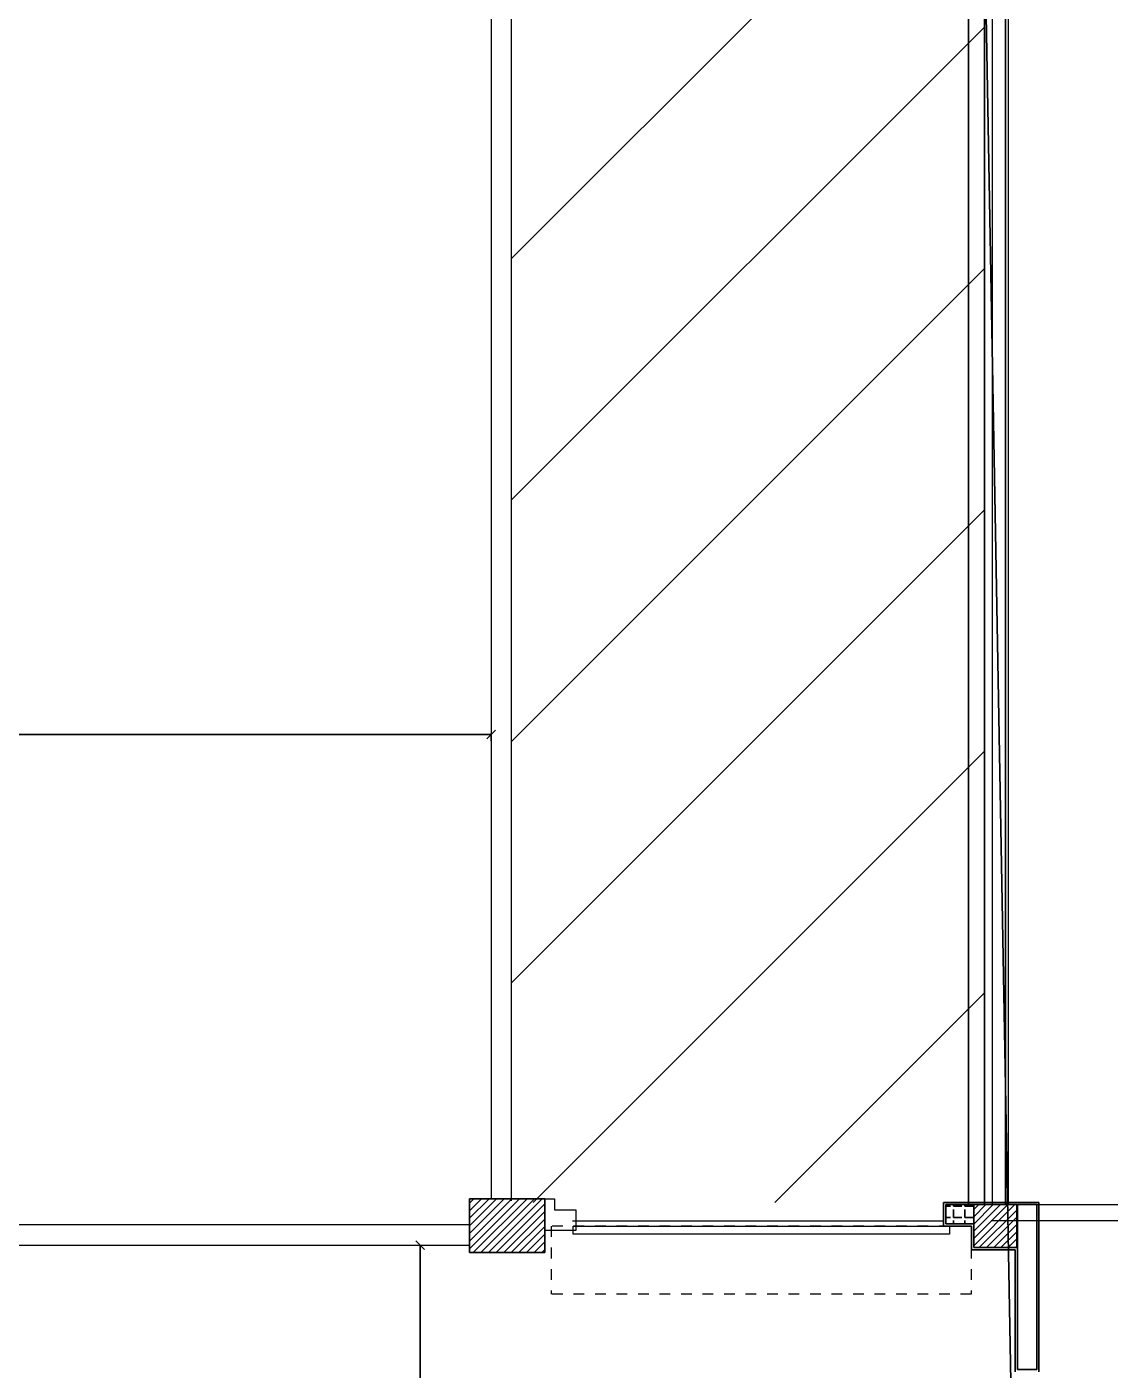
# Model space of a CAD drawing. Header units: millimetres. Extents: x 182 to 305, y 81 to 164.
# Drawn here: x 284.42 to 294.49, y 126.69 to 139.19 of the extents above; entities that cross this region are included whole.
import ezdxf

# ---------------------------------------------------------------- set-up
doc = ezdxf.new("R2010")
doc.units = ezdxf.units.MM
doc.linetypes.add('Dash 1_16_', pattern=[0.003174, 0.001587, -0.001587])
doc.linetypes.add('Hidden', pattern=[7.14375, 4.7625, -2.38125])
for name, color, linetype, lineweight in [('A-AREALIM', 7, 'Continuous', 9), ('A-DOORSYM', 7, 'Continuous', 9), ('A-FLOROTM', 7, 'Continuous', 9), ('A-WALL', 7, 'Continuous', 9), ('BLOCK 019', 7, 'Continuous', 9), ('DIMENSION', 1, 'Continuous', 25), ('S-COLSPRM', 7, 'Continuous', 9)]:
    doc.layers.add(name, color=color, linetype=linetype, lineweight=lineweight)
for name, color, linetype in [('C', 7, 'Continuous'), ('estructura', 7, 'Continuous'), ('HATCH LADRILLO COMUN', 7, 'Continuous'), ('LADRILLO HU 018', 7, 'Continuous'), ('Lineas Proyecciones', 7, 'Hidden'), ('Relleno muros', 7, 'Continuous'), ('REVOQUES', 7, 'Continuous'), ('TIERRA', 7, 'Continuous')]:
    doc.layers.add(name, color=color, linetype=linetype)
doc.styles.add('ARIALNARROW', font='ARIALN.TTF')
doc.dimstyles.new('C', dxfattribs={"dimscale": 1.5, "dimtxt": 0.15, "dimasz": 0.08, "dimexe": 0.01, "dimexo": 0, "dimgap": 0.025, "dimtad": 1, "dimzin": 0, "dimdsep": 46, "dimtxsty": 'ARIALNARROW', "dimblk": 'OBLIQUE', "dimcen": 0, "dimclrd": 256, "dimclre": 256, "dimclrt": 256, "dimadec": 0, "dimazin": 0, "dimtfac": 1.666667, "dimtofl": 0, "dimtmove": 0, "dimatfit": 0, "dimldrblk": 'OBLIQUE', "dimfxl": 0.1, "dimtolj": 1, "dimtzin": 0, "dimarcsym": 0})

# ---------------------------------------------------------------- blocks, each defined once
blk = doc.blocks.new('_Oblique')
at = {"layer": 'estructura', "color": 0, "lineweight": -2}
blk.add_line((-0.5, -0.5), (0.5, 0.5), dxfattribs=at)
blk = doc.blocks.new('*D46')
at = {"layer": 'Defpoints', "color": 0}
for p in [(288.076551, 127.854648), (287.935214, 116.144648), (288.076551, 116.144648)]:
    blk.add_point(p, dxfattribs=at)
at = {"layer": 'DIMENSION', "lineweight": -2}
for p, q in [((288.076551, 127.854648), (288.066551, 127.854648)), ((288.076551, 127.854648), (288.076551, 116.144648)), ((287.935214, 116.144648), (288.086551, 116.144648))]:
    blk.add_line(p, q, dxfattribs=at)
at = {"layer": 'DIMENSION', "lineweight": -2, "xscale": 0.08, "yscale": 0.08, "zscale": 0.08}
for p, rotation in [((288.076551, 127.854648), 90), ((288.076551, 116.144648), 270)]:
    blk.add_blockref('_Oblique', p, dxfattribs=dict(at, rotation=rotation))
at = {"layer": 'DIMENSION', "insert": (287.97625, 121.999648), "char_height": 0.15, "attachment_point": 5, "rotation": 90, "style": 'ARIALNARROW'}
blk.add_mtext('\\A1;11.71', dxfattribs=at)
blk = doc.blocks.new('*D103')
at = {"layer": 'Defpoints', "color": 0}
for p in [(277.611167, 132.604278), (288.736101, 132.604278), (288.736101, 132.542012)]:
    blk.add_point(p, dxfattribs=at)
at = {"layer": 'DIMENSION', "lineweight": -2}
for p, q in [((277.611167, 132.604278), (277.611167, 132.614278)), ((277.611167, 132.604278), (288.736101, 132.604278)), ((288.736101, 132.542012), (288.736101, 132.614278))]:
    blk.add_line(p, q, dxfattribs=at)
at = {"layer": 'DIMENSION', "lineweight": -2, "xscale": 0.08, "yscale": 0.08, "zscale": 0.08, "rotation": 180}
blk.add_blockref('_Oblique', (277.611167, 132.604278), dxfattribs=at)
at = {"layer": 'DIMENSION', "lineweight": -2, "xscale": 0.08, "yscale": 0.08, "zscale": 0.08}
blk.add_blockref('_Oblique', (288.736101, 132.604278), dxfattribs=at)
at = {"layer": 'DIMENSION', "insert": (283.173634, 132.704578), "char_height": 0.15, "attachment_point": 5, "style": 'ARIALNARROW'}
blk.add_mtext('\\A1;11.12', dxfattribs=at)

msp = doc.modelspace()

# ---------------------------------------------------------------- linework, layer by layer
at = {"color": 252}
for p, q in [((293.175194, 128.23174), (293.175194, 139.83174)), ((293.325194, 128.23174), (293.325194, 139.83174))]:
    msp.add_line(p, q, dxfattribs=at)
at = {"layer": 'A-AREALIM', "color": 252}
for p, q in [((293.548601, 128.23174), (293.548601, 140.184648)), ((292.944539, 128.07674), (289.493024, 128.07674))]:
    msp.add_line(p, q, dxfattribs=at)
at = {"layer": 'A-DOORSYM', "color": 252, "linetype": 'Dash 1_16_'}
for p, q in [((293.202501, 128.03174), (289.296101, 128.03174)), ((289.296101, 128.03174), (289.296101, 127.39694)), ((293.202501, 128.03174), (293.202501, 127.39694)), ((293.202501, 127.39694), (289.296101, 127.39694))]:
    msp.add_line(p, q, dxfattribs=at)
at = {"layer": 'A-DOORSYM', "color": 252}
for p, q in [((289.499301, 127.95574), (289.499301, 128.03174)), ((289.499301, 128.03174), (292.999301, 128.03174)), ((292.999301, 127.95574), (289.499301, 127.95574)), ((292.999301, 128.03174), (292.999301, 127.95574))]:
    msp.add_line(p, q, dxfattribs=at)
at = {"layer": 'A-FLOROTM', "color": 252}
msp.add_line((293.395194, 139.83174), (293.395194, 128.23174), dxfattribs=at)
at = {"layer": 'A-WALL', "color": 252, "lineweight": 18}
for p, q in [((288.926101, 128.26674), (288.926101, 140.334648)), ((288.736101, 139.784648), (288.736101, 128.283744))]:
    msp.add_line(p, q, dxfattribs=at)
at = {"layer": 'A-WALL', "color": 252}
for p, q in [((293.385886, 128.23174), (298.531104, 128.23174)), ((298.681104, 128.08174), (293.385886, 128.08174))]:
    msp.add_line(p, q, dxfattribs=at)
at = {"layer": 'BLOCK 019', "color": 252, "ltscale": 5}
for p, q in [((289.236101, 127.991648), (289.236101, 128.284648)), ((289.236101, 128.284648), (289.325194, 128.284648)), ((289.325194, 128.284648), (289.325194, 128.181648)), ((289.325194, 128.181648), (289.525194, 128.181648)), ((289.525194, 128.181648), (289.525194, 127.991648)), ((289.525194, 127.991648), (289.236101, 127.991648))]:
    msp.add_line(p, q, dxfattribs=at)
at = {"layer": 'BLOCK 019', "color": 252, "lineweight": 18}
for p, q in [((288.536101, 128.044648), (280.811101, 128.044648)), ((288.536101, 127.854648), (288.536101, 128.044648)), ((281.001101, 127.854648), (288.536101, 127.854648)), ((288.536101, 127.854648), (288.536101, 127.854648)), ((288.536101, 127.854648), (288.536101, 127.854648)), ((288.536101, 127.854648), (288.536101, 127.854648)), ((288.536101, 127.854648), (288.536101, 127.854648))]:
    msp.add_line(p, q, dxfattribs=at)
at = {"layer": 'C', "color": 252}
for p, q in [((288.536101, 127.784648), (288.536101, 128.284648)), ((288.536101, 128.284648), (289.236101, 128.284648)), ((289.236101, 128.284648), (289.236101, 127.784648)), ((293.225194, 127.83174), (293.225194, 128.23174)), ((293.225194, 128.23174), (293.625194, 128.23174)), ((293.625194, 128.23174), (293.625194, 127.83174)), ((293.625194, 127.83174), (293.225194, 127.83174)), ((289.236101, 127.784648), (288.536101, 127.784648))]:
    msp.add_line(p, q, dxfattribs=at)
at = {"layer": 'HATCH LADRILLO COMUN', "color": 252, "linetype": 'Continuous', "ltscale": 5}
for p, q in [((292.964539, 128.215615), (293.007962, 128.215615)), ((293.036537, 128.215615), (293.036537, 128.23174)), ((293.036537, 128.215615), (293.112737, 128.215615)), ((293.141312, 128.215615), (293.141312, 128.23174)), ((293.141312, 128.215615), (293.217512, 128.215615)), ((292.964539, 128.11084), (293.007962, 128.11084)), ((293.036537, 128.11084), (293.036537, 128.18704)), ((293.036537, 128.11084), (293.112737, 128.11084)), ((293.036537, 128.05174), (293.036537, 128.082265)), ((293.141312, 128.11084), (293.141312, 128.18704)), ((293.141312, 128.11084), (293.217512, 128.11084)), ((293.141312, 128.05174), (293.141312, 128.082265))]:
    msp.add_line(p, q, dxfattribs=at)
at = {"layer": 'HATCH LADRILLO COMUN', "color": 252, "ltscale": 5}
for p, q in [((293.205194, 128.03174), (293.205194, 127.81174)), ((293.205194, 127.81174), (293.610888, 127.81174))]:
    msp.add_line(p, q, dxfattribs=at)
at = {"layer": 'LADRILLO HU 018', "color": 252}
for p, q in [((293.225194, 128.23174), (292.964539, 128.23174)), ((292.964539, 128.23174), (292.964539, 128.05174)), ((293.225194, 128.05174), (293.225194, 128.23174)), ((293.630888, 126.69674), (293.630888, 128.23174)), ((293.630888, 128.23174), (293.770197, 128.23174)), ((293.770197, 128.23174), (293.770197, 128.23174)), ((293.770197, 128.23174), (293.770197, 128.23174)), ((293.770197, 128.23174), (293.810888, 128.23174)), ((293.810888, 128.23174), (293.810888, 126.69674)), ((292.964539, 128.05174), (293.225194, 128.05174)), ((293.810888, 126.69674), (293.630888, 126.69674)), ((293.810888, 126.69674), (293.810888, 126.69674))]:
    msp.add_line(p, q, dxfattribs=at)
at = {"layer": 'Lineas Proyecciones', "color": 252, "linetype": 'Hidden', "ltscale": 50}
msp.add_line((293.521101, 128.23174), (293.521101, 148.244648), dxfattribs=at)
at = {"layer": 'Relleno muros', "color": 252, "linetype": 'Continuous', "ltscale": 10}
for p, q in [((288.926101, 137.03249), (293.325194, 141.431584)), ((288.926101, 134.786719), (293.325194, 139.185812)), ((288.926101, 132.540948), (293.325194, 136.940041)), ((288.926101, 130.295177), (293.325194, 134.69427)), ((289.128435, 128.25174), (293.325194, 132.448499)), ((291.374207, 128.25174), (293.325194, 130.202728))]:
    msp.add_line(p, q, dxfattribs=at)
at = {"layer": 'REVOQUES', "color": 252, "ltscale": 5}
for p, q in [((293.830888, 128.25174), (292.944539, 128.25174)), ((292.944539, 128.25174), (292.944539, 128.03174)), ((293.830888, 126.67674), (293.830888, 128.25174)), ((292.944539, 128.03174), (293.205194, 128.03174)), ((293.610888, 127.81174), (293.610888, 126.67674))]:
    msp.add_line(p, q, dxfattribs=at)
at = {"layer": 'S-COLSPRM', "color": 252, "linetype": 'Continuous'}
for p, q in [((288.536101, 128.245637), (288.575113, 128.284648)), ((288.536101, 128.174926), (288.645824, 128.284648)), ((288.536101, 128.104215), (288.716534, 128.284648)), ((288.536101, 128.033505), (288.787245, 128.284648)), ((288.536101, 127.962794), (288.857956, 128.284648)), ((288.536101, 127.892083), (288.928666, 128.284648)), ((288.536101, 127.821373), (288.999377, 128.284648)), ((288.570088, 127.784648), (289.070088, 128.284648)), ((288.640798, 127.784648), (289.140798, 128.284648)), ((288.711509, 127.784648), (289.211509, 128.284648)), ((288.78222, 127.784648), (289.236101, 128.23853)), ((293.225194, 128.185287), (293.271647, 128.23174)), ((293.225194, 128.117936), (293.338999, 128.23174)), ((293.225194, 128.050584), (293.406351, 128.23174)), ((293.225194, 127.983232), (293.473703, 128.23174)), ((293.225194, 127.91588), (293.541055, 128.23174)), ((293.225194, 127.848528), (293.608407, 128.23174)), ((288.85293, 127.784648), (289.236101, 128.167819)), ((288.923641, 127.784648), (289.236101, 128.097109)), ((293.275758, 127.83174), (293.625194, 128.181176)), ((293.34311, 127.83174), (293.625194, 128.113824)), ((288.994352, 127.784648), (289.236101, 128.026398)), ((289.065062, 127.784648), (289.236101, 127.955687)), ((293.410462, 127.83174), (293.625194, 128.046472)), ((293.477814, 127.83174), (293.625194, 127.97912)), ((289.135773, 127.784648), (289.236101, 127.884977)), ((293.545166, 127.83174), (293.625194, 127.911768)), ((293.612518, 127.83174), (293.625194, 127.844416)), ((289.206484, 127.784648), (289.236101, 127.814266))]:
    msp.add_line(p, q, dxfattribs=at)
at = {"layer": 'S-COLSPRM', "color": 252}
for p, q in [((293.625194, 128.23174), (293.225194, 128.23174)), ((293.225194, 128.23174), (293.225194, 127.83174)), ((293.625194, 127.83174), (293.625194, 128.23174)), ((293.225194, 127.83174), (293.625194, 127.83174))]:
    msp.add_line(p, q, dxfattribs=at)
at = {"layer": 'TIERRA', "color": 252, "ltscale": 0.1}
msp.add_line((293.875247, 109.616536), (293.325194, 140.23174), dxfattribs=at)

# ---------------------------------------------------------------- dimensions: what is measured, and where the dimension line sits
at = {"layer": 'DIMENSION'}
dim = msp.add_linear_dim(base=(288.736101, 132.604278), p1=(277.611167, 132.604278), p2=(288.736101, 132.542012), dimstyle='C', override={"dimscale": 1, "dimlfac": 1, "dimtxsty": 'ARIALNARROW', "dimtolj": 1}, dxfattribs=at)
dim.commit()
dim.dimension.update_dxf_attribs({"geometry": '*D103', "text_midpoint": (283.173634, 132.704578)})
dim = msp.add_linear_dim(base=(288.076551, 116.144648), p1=(288.076551, 127.854648), p2=(287.935214, 116.144648), angle=90, dimstyle='C', override={"dimscale": 1, "dimlfac": 1, "dimtxsty": 'ARIALNARROW', "dimtolj": 1}, dxfattribs=at)
dim.commit()
dim.dimension.update_dxf_attribs({"geometry": '*D46', "text_midpoint": (287.97625, 121.999648)})

doc.saveas('drawing.dxf')
